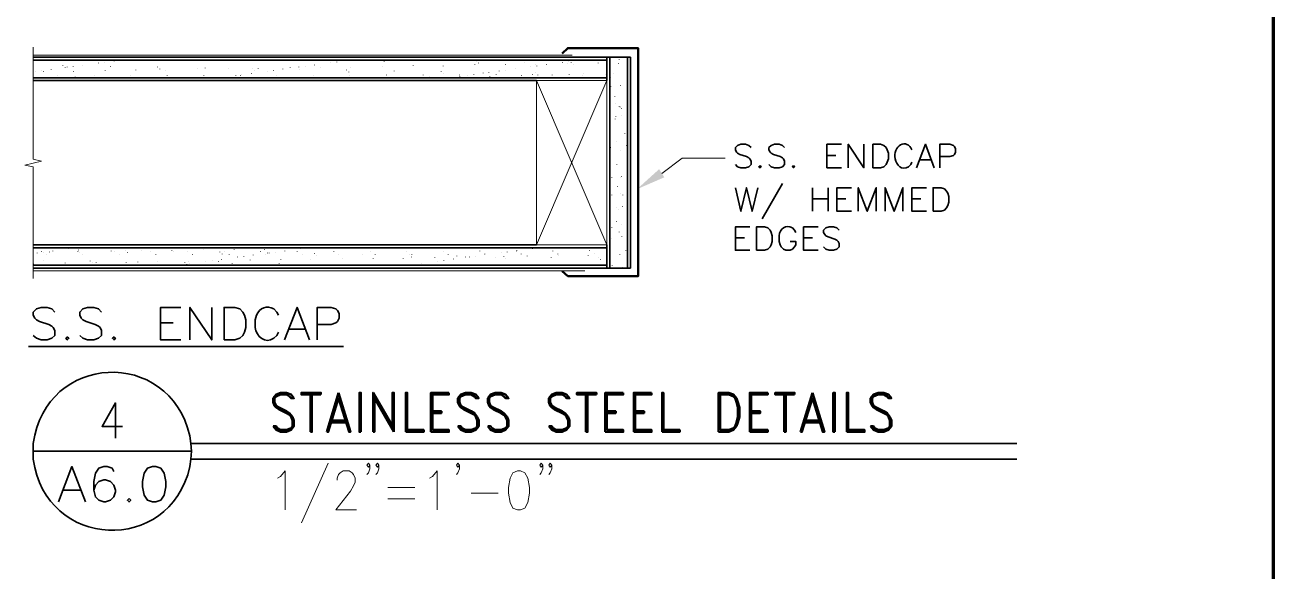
# Model space of a CAD drawing. Header units: inches. Extents: x 5 to 516, y -193 to 129.
# Drawn here: x 211.55 to 231.5, y -55.17 to -46.43 of the extents above; entities that cross this region are included whole.
import ezdxf

# ---------------------------------------------------------------- set-up
doc = ezdxf.new("R2010")
doc.units = ezdxf.units.IN
doc.header["$MEASUREMENT"] = 0
doc.layers.add('PDF3_Geometry', color=7, linetype='Continuous')
doc.layers.add('PDF3_Solid Fills', color=7, linetype='Continuous')

msp = doc.modelspace()

# ---------------------------------------------------------------- linework, layer by layer
at = {"layer": 'PDF3_Geometry', "lineweight": 70}
msp.add_lwpolyline([(231.5004526, -32.9700706), (231.5004526, -77.8671928)], dxfattribs=at)
at = {"layer": 'PDF3_Geometry', "lineweight": 15}
for points in [[(211.6850591, -50.4889466), (211.6850591, -48.7023945), (211.5517343, -48.6723964), (211.8150508, -48.6090671), (211.6850591, -48.579069), (211.6850591, -46.7891839)], [(220.2978357, -46.9158454), (211.6850549, -46.9158454)], [(211.7017207, -47.0058393), (211.7017207, -47.0025062)], [(212.2850166, -47.0058393), (212.2850166, -47.0025062)], [(212.4750069, -47.0758354), (212.4750069, -47.0725022)], [(212.7283272, -47.0424987), (212.7283272, -47.0391656)], [(212.8283167, -47.0291668), (212.8283167, -47.0258337)], [(212.8683125, -47.0058393), (212.8683125, -47.0025062)], [(212.9783112, -47.0091689), (212.9783112, -47.0058358)], [(213.4549448, -47.0025029), (213.4549448, -46.9991698)], [(214.0382408, -47.0025029), (214.0382408, -46.9991698)], [(214.6215367, -47.0025029), (214.6215367, -46.9991698)], [(215.2048327, -46.9991733), (215.2048327, -46.9958402)], [(215.778133, -46.995837), (215.778133, -46.9925038)], [(215.791465, -46.9991733), (215.791465, -46.9958402)], [(216.1814343, -47.072499), (216.1814343, -47.0691659)], [(216.3747609, -46.9991733), (216.3747609, -46.9958402)], [(216.4347546, -47.0391691), (216.4347546, -47.035836)], [(216.5347441, -47.0258372), (216.5347441, -47.0225041)], [(216.6847386, -47.0058393), (216.6847386, -47.0025062)], [(216.9580568, -46.995837), (216.9580568, -46.9925038)], [(217.2913688, -47.0191712), (217.2913688, -47.0158381)], [(217.5413528, -46.995837), (217.5413528, -46.9925038)], [(218.0179864, -47.0058393), (218.0179864, -47.0025062)], [(218.1246487, -46.995837), (218.1246487, -46.9925038)], [(218.7446041, -47.0691694), (218.7446041, -47.0658363)], [(218.7679384, -47.0125053), (218.7679384, -47.0091722)], [(218.8012682, -47.0424987), (218.8012682, -47.0391656)], [(219.2345765, -47.0625034), (219.2345765, -47.0591703)], [(219.5312222, -47.0291668), (219.5312222, -47.0258337)], [(219.7145397, -47.065833), (219.7145397, -47.0624999)], [(219.8878685, -47.0691694), (219.8878685, -47.0658363)], [(220.141182, -47.0358396), (220.141182, -47.0325064)], [(220.2211804, -47.0491715), (220.2211804, -47.0458384)], [(220.2411783, -47.0225008), (220.2411783, -47.0191677)], [(220.2811741, -47.0358396), (220.2811741, -47.0325064)], [(220.314504, -47.065833), (220.314504, -47.0624999)], [(220.391166, -47.0025029), (220.391166, -46.9991698)], [(220.711146, -47.0424987), (220.711146, -47.0391656)], [(221.0411284, -47.0525011), (221.0411284, -47.049168)], [(221.0477876, -46.989171), (221.0477876, -46.9858379)], [(211.718389, -47.1724953), (211.718389, -47.1691622)], [(211.8183853, -47.1624929), (211.8183853, -47.1591598)], [(211.8483787, -47.1758249), (211.8483787, -47.1724918)], [(211.9683729, -47.142495), (211.9683729, -47.1391619)], [(212.0750352, -47.2424913), (212.0750352, -47.2391582)], [(212.1583632, -47.0858309), (212.1583632, -47.0824978)], [(212.191693, -47.1158312), (212.191693, -47.1124981)], [(212.2250229, -47.1058288), (212.2250229, -47.1024957)], [(212.3216828, -47.0958333), (212.3216828, -47.0925001)], [(212.3283488, -47.1758249), (212.3283488, -47.1724918)], [(212.3550127, -47.2658188), (212.3550127, -47.2624857)], [(212.6583312, -47.2424913), (212.6583312, -47.2391582)], [(212.8349827, -47.1591634), (212.8349827, -47.1558302)], [(212.9183107, -47.0991629), (212.9183107, -47.0958297)], [(213.1049646, -47.2724848), (213.1049646, -47.2691517)], [(213.2416271, -47.2424913), (213.2416271, -47.2391582)], [(213.3249551, -47.1524974), (213.3249551, -47.1491643)], [(213.6682626, -47.1058288), (213.6682626, -47.1024957)], [(213.7049288, -47.1391587), (213.7049288, -47.1358256)], [(213.8049251, -47.155827), (213.8049251, -47.1524939)], [(213.824923, -47.239155), (213.824923, -47.2358219)], [(214.311559, -47.1358291), (214.311559, -47.132496)], [(214.408219, -47.239155), (214.408219, -47.2358219)], [(214.4315465, -47.1224971), (214.4315465, -47.119164)], [(214.6681985, -47.2724848), (214.6681985, -47.2691517)], [(214.8015246, -47.1291631), (214.8015246, -47.12583)], [(214.9215188, -47.239155), (214.9215188, -47.2358219)], [(214.9948445, -47.239155), (214.9948445, -47.2358219)], [(215.0181788, -47.225823), (215.0181788, -47.2224899)], [(215.1715028, -47.2058251), (215.1715028, -47.202492)], [(215.1814984, -47.1291631), (215.1814984, -47.12583)], [(215.2148282, -47.1624929), (215.2148282, -47.1591598)], [(215.2814947, -47.1324995), (215.2814947, -47.1291664)], [(215.4248164, -47.1724953), (215.4248164, -47.1691622)], [(215.5248127, -47.1591634), (215.5248127, -47.1558302)], [(215.5781404, -47.2358254), (215.5781404, -47.2324923)], [(215.6748004, -47.1391587), (215.6748004, -47.1358256)], [(215.7881286, -47.1158312), (215.7881286, -47.1124981)], [(215.9314503, -47.1058288), (215.9314503, -47.1024957)], [(215.9414526, -47.1458314), (215.9414526, -47.1424983)], [(216.028117, -47.0924969), (216.028117, -47.0891638)], [(216.1614364, -47.2358254), (216.1614364, -47.2324923)], [(216.278101, -47.1091652), (216.278101, -47.1058321)], [(216.6914046, -47.1524974), (216.6914046, -47.1491643)], [(216.7280708, -47.1858272), (216.7280708, -47.1824941)], [(216.7447323, -47.2358254), (216.7447323, -47.2324923)], [(216.7580642, -47.1091652), (216.7580642, -47.1058321)], [(217.2646981, -47.0924969), (217.2646981, -47.0891638)], [(217.3313646, -47.232489), (217.3313646, -47.2291559)], [(217.4546884, -47.1691589), (217.4546884, -47.1658258)], [(217.7580001, -47.0858309), (217.7580001, -47.0824978)], [(217.9146605, -47.232489), (217.9146605, -47.2291559)], [(218.0113205, -47.2624893), (218.0113205, -47.2591561)], [(218.2046403, -47.1758249), (218.2046403, -47.1724918)], [(218.2379702, -47.0891673), (218.2379702, -47.0858342)], [(218.2379702, -47.2091547), (218.2379702, -47.2058216)], [(218.3746327, -47.2691552), (218.3746327, -47.2658221)], [(218.4979565, -47.232489), (218.4979565, -47.2291559)], [(218.5012861, -47.2558233), (218.5012861, -47.2524902)], [(218.6279462, -47.2358254), (218.6279462, -47.2324923)], [(218.7246062, -47.2224867), (218.7246062, -47.2191535)], [(218.8779302, -47.2024955), (218.8779302, -47.1991624)], [(218.9645878, -47.1924932), (218.9645878, -47.1891601)], [(218.9812561, -47.2591529), (218.9812561, -47.2558198)], [(219.0812524, -47.2291594), (219.0812524, -47.2258263)], [(219.1312438, -47.1691589), (219.1312438, -47.1658258)], [(219.2312401, -47.155827), (219.2312401, -47.1524939)], [(219.3845641, -47.1358291), (219.3845641, -47.132496)], [(219.48789, -47.239155), (219.48789, -47.2358219)], [(219.6378845, -47.1024992), (219.6378845, -47.0991661)], [(219.6645484, -47.2291594), (219.6645484, -47.2258263)], [(219.7178761, -47.1991592), (219.7178761, -47.195826)], [(219.7345444, -47.0891673), (219.7345444, -47.0858342)], [(219.7512059, -47.232489), (219.7512059, -47.2291559)], [(219.9778624, -47.232489), (219.9778624, -47.2291559)], [(220.2511739, -47.2291594), (220.2511739, -47.2258263)], [(220.4578325, -47.2358254), (220.4578325, -47.2324923)], [(220.4778304, -47.2158275), (220.4778304, -47.2124944)], [(220.8344698, -47.225823), (220.8344698, -47.2224899)], [(220.9144682, -47.2791508), (220.9144682, -47.2758177)], [(220.9644596, -47.2158275), (220.9644596, -47.2124944)], [(220.9177978, -47.4191429), (220.9177978, -47.4158098)], [(221.0711219, -47.399145), (221.0711219, -47.3958119)], [(220.9777983, -47.5791329), (220.9777983, -47.5757998)], [(220.9844643, -47.6957907), (220.9844643, -47.6924576)], [(221.0477876, -47.7391229), (221.0477876, -47.7357898)], [(221.0644559, -47.7457889), (221.0644559, -47.7424558)], [(221.0844538, -47.7724528), (221.0844538, -47.7691196)], [(220.9877939, -47.9391087), (220.9877939, -47.9357756)], [(220.9944598, -47.8957833), (220.9944598, -47.8924502)], [(221.0911198, -47.8824514), (221.0911198, -47.8791183)], [(221.1377883, -48.1657652), (221.1377883, -48.1624321)], [(220.9044659, -48.289089), (220.9044659, -48.2857559)], [(220.9111318, -48.3924149), (220.9111318, -48.3890818)], [(220.9177978, -48.3990809), (220.9177978, -48.3957478)], [(221.0011258, -48.3024209), (221.0011258, -48.2990878)], [(221.0677923, -48.4357471), (221.0677923, -48.432414)], [(221.1644522, -48.3590851), (221.1644522, -48.3557519)], [(221.0111281, -48.6623968), (221.0111281, -48.6590637)], [(221.7310798, -48.8057185), (222.0543924, -48.5624008), (222.7410151, -48.5624008), (222.3010433, -48.5624008)], [(220.9311297, -48.8757145), (220.9311297, -48.8723814)], [(221.0677923, -48.8690554), (221.0677923, -48.8657222)], [(221.0844538, -48.8557166), (221.0844538, -48.8523835)], [(221.0244601, -49.0223726), (221.0244601, -49.0190395)], [(220.9344661, -49.1556988), (220.9344661, -49.1523656)], [(221.0744582, -49.1256985), (221.0744582, -49.1223654)], [(221.1077881, -49.1556988), (221.1077881, -49.1523656)], [(221.0077918, -49.3490186), (221.0077918, -49.3456855)], [(221.0344556, -49.3856848), (221.0344556, -49.3823517)], [(221.1044517, -49.3356867), (221.1044517, -49.3323536)], [(220.9311297, -49.672335), (220.9311297, -49.6690019)], [(221.0077918, -49.5756751), (221.0077918, -49.572342)], [(221.0877902, -49.6256665), (221.0877902, -49.6223333)], [(220.9244638, -49.845657), (220.9244638, -49.8423238)], [(221.0477876, -49.7456607), (221.0477876, -49.7423275)], [(221.0944561, -49.8223227), (221.0944561, -49.8189896)], [(221.1811137, -49.8123271), (221.1811137, -49.808994)], [(211.8150489, -50.0623111), (211.8150489, -50.058978)], [(211.8450491, -50.0689771), (211.8450491, -50.0656439)], [(211.9417091, -50.0656407), (211.9417091, -50.0623076)], [(211.9983732, -50.0489792), (211.9983732, -50.045646)], [(212.2516868, -50.0156425), (212.2516868, -50.0123094)], [(212.3483467, -50.0023106), (212.3483467, -49.9989775)], [(212.3983448, -50.0623111), (212.3983448, -50.058978)], [(212.4050108, -50.0356472), (212.4050108, -50.0323141)], [(212.4216791, -50.0689771), (212.4216791, -50.0656439)], [(212.928313, -50.0489792), (212.928313, -50.045646)], [(212.9816408, -50.0589747), (212.9816408, -50.0556416)], [(213.1549627, -50.0423064), (213.1549627, -50.0389733)], [(213.4182786, -50.0423064), (213.4182786, -50.0389733)], [(213.5649367, -50.0589747), (213.5649367, -50.0556416)], [(213.8982487, -50.0456428), (213.8982487, -50.0423097)], [(213.9182466, -50.0589747), (213.9182466, -50.0556416)], [(214.151569, -50.0589747), (214.151569, -50.0556416)], [(214.4048826, -50.0256449), (214.4048826, -50.0223118)], [(214.6681985, -50.0656407), (214.6681985, -50.0623076)], [(214.734865, -50.0589747), (214.734865, -50.0556416)], [(214.8981846, -50.0223085), (214.8981846, -50.0189754)], [(215.3181609, -50.0556383), (215.3181609, -50.0523052)], [(215.3781546, -50.0223085), (215.3781546, -50.0189754)], [(215.5514766, -50.0689771), (215.5514766, -50.0656439)], [(215.7048006, -50.0489792), (215.7048006, -50.045646)], [(215.8847885, -50.005647), (215.8847885, -50.0023139)], [(215.9014568, -50.0556383), (215.9014568, -50.0523052)], [(215.9581209, -50.0156425), (215.9581209, -50.0123094)], [(216.0581105, -50.0023106), (216.0581105, -49.9989775)], [(216.3747609, -49.998981), (216.3747609, -49.9956479)], [(216.4880824, -50.0556383), (216.4880824, -50.0523052)], [(216.8547242, -50.0023106), (216.8547242, -49.9989775)], [(217.0713783, -50.0523088), (217.0713783, -50.0489756)], [(217.6546742, -50.0523088), (217.6546742, -50.0489756)], [(218.2379702, -50.0523088), (218.2379702, -50.0489756)], [(218.8212661, -50.0489792), (218.8212661, -50.045646)], [(219.257904, -50.0656407), (219.257904, -50.0623076)], [(219.4078984, -50.0489792), (219.4078984, -50.045646)], [(219.411228, -50.0456428), (219.411228, -50.0423097)], [(219.6645484, -50.0123129), (219.6645484, -50.0089798)], [(219.7645379, -49.998981), (219.7645379, -49.9956479)], [(219.8012041, -50.0023106), (219.8012041, -49.9989775)], [(219.9911943, -50.0489792), (219.9911943, -50.045646)], [(220.5744903, -50.0456428), (220.5744903, -50.0423097)], [(221.1577862, -50.0456428), (221.1577862, -50.0423097)], [(211.6883887, -50.2589605), (211.6883887, -50.2556274)], [(211.7483892, -50.082309), (211.7483892, -50.0789759)], [(211.8417128, -50.2023032), (211.8417128, -50.1989701)], [(211.8950473, -50.1123025), (211.8950473, -50.1089693)], [(212.1950294, -50.242299), (212.1950294, -50.2389659)], [(212.4783432, -50.1123025), (212.4783432, -50.1089693)], [(212.5916647, -50.2089624), (212.5916647, -50.2056293)], [(212.6283309, -50.2389626), (212.6283309, -50.2356295)], [(212.6883246, -50.235633), (212.6883246, -50.2322999)], [(213.0616392, -50.1123025), (213.0616392, -50.1089693)], [(213.1682947, -50.235633), (213.1682947, -50.2322999)], [(213.1916289, -50.075643), (213.1916289, -50.0723099)], [(213.3549485, -50.2256307), (213.3549485, -50.2222976)], [(213.6449351, -50.1089729), (213.6449351, -50.1056398)], [(213.6749286, -50.2189647), (213.6749286, -50.2156316)], [(214.0382408, -50.2656265), (214.0382408, -50.2622934)], [(214.1049005, -50.2322967), (214.1049005, -50.2289636)], [(214.1382371, -50.2622969), (214.1382371, -50.2589638)], [(214.164901, -50.2122988), (214.164901, -50.2089657)], [(214.1882285, -50.2456286), (214.1882285, -50.2422955)], [(214.228231, -50.1089729), (214.228231, -50.1056398)], [(214.4448852, -50.2122988), (214.4448852, -50.2089657)], [(214.5415451, -50.2023032), (214.5415451, -50.1989701)], [(214.644871, -50.2156351), (214.644871, -50.212302)], [(214.6948691, -50.1822985), (214.6948691, -50.1789654)], [(214.7015283, -50.0989705), (214.7015283, -50.0956374)], [(214.8148566, -50.1089729), (214.8148566, -50.1056398)], [(214.8648547, -50.248965), (214.8648547, -50.2456319)], [(214.9481827, -50.1456391), (214.9481827, -50.142306)], [(215.0481722, -50.1356367), (215.0481722, -50.1323036)], [(215.1515049, -50.1956305), (215.1515049, -50.1922973)], [(215.1981667, -50.1156388), (215.1981667, -50.1123057)], [(215.3981525, -50.1056365), (215.3981525, -50.1023034)], [(215.4281528, -50.082309), (215.4281528, -50.0789759)], [(215.4548166, -50.082309), (215.4548166, -50.0789759)], [(215.6148066, -50.2522946), (215.6148066, -50.2489615)], [(215.6414705, -50.1889645), (215.6414705, -50.1856314)], [(215.9814484, -50.1056365), (215.9814484, -50.1023034)], [(216.1214406, -50.1923009), (216.1214406, -50.1889677)], [(216.1814343, -50.088975), (216.1814343, -50.0856419)], [(216.2147641, -50.1223048), (216.2147641, -50.1189717)], [(216.3780905, -50.2689629), (216.3780905, -50.2656298)], [(216.5647444, -50.1056365), (216.5647444, -50.1023034)], [(216.6280745, -50.1756326), (216.6280745, -50.1722994)], [(216.9413885, -50.1056365), (216.9413885, -50.1023034)], [(217.1180401, -50.1689666), (217.1180401, -50.1656335)], [(217.1480403, -50.1023069), (217.1480403, -50.0989738)], [(217.5980101, -50.1689666), (217.5980101, -50.1656335)], [(217.6913404, -50.1123025), (217.6913404, -50.1089693)], [(217.7280067, -50.1456391), (217.7280067, -50.142306)], [(217.7346726, -50.1023069), (217.7346726, -50.0989738)], [(217.7446682, -50.2656265), (217.7446682, -50.2622934)], [(217.8946626, -50.2456286), (217.8946626, -50.2422955)], [(218.104644, -50.1523051), (218.104644, -50.1489719)], [(218.1513126, -50.2122988), (218.1513126, -50.2089657)], [(218.2479725, -50.1989668), (218.2479725, -50.1956337)], [(218.3179686, -50.1023069), (218.3179686, -50.0989738)], [(218.4012966, -50.1789689), (218.4012966, -50.1756358)], [(218.4546243, -50.1289708), (218.4546243, -50.1256377)], [(218.5946164, -50.1456391), (218.5946164, -50.142306)], [(218.6546101, -50.1456391), (218.6546101, -50.142306)], [(218.7546064, -50.1323072), (218.7546064, -50.128974)], [(218.9012645, -50.0989705), (218.9012645, -50.0956374)], [(218.9045941, -50.1123025), (218.9045941, -50.1089693)], [(219.0745864, -50.1489687), (219.0745864, -50.1456356)], [(219.161244, -50.0789726), (219.161244, -50.0756395)], [(219.2045762, -50.1356367), (219.2045762, -50.1323036)], [(219.2379061, -50.165637), (219.2379061, -50.1623039)], [(219.4845604, -50.0989705), (219.4845604, -50.0956374)], [(219.5812204, -50.1289708), (219.5812204, -50.1256377)], [(219.9645237, -50.1523051), (219.9645237, -50.1489719)], [(220.071186, -50.0989705), (220.071186, -50.0956374)], [(220.0745223, -50.1223048), (220.0745223, -50.1189717)], [(220.551156, -50.1256344), (220.551156, -50.1223013)], [(220.6544819, -50.0956409), (220.6544819, -50.0923078)], [(220.7144756, -50.158971), (220.7144756, -50.1556379)], [(220.7511418, -50.1889645), (220.7511418, -50.1856314)], [(221.0577899, -50.1089729), (221.0577899, -50.1056398)], [(220.4978283, -50.3656228), (211.68506, -50.3656228)], [(220.9377957, -50.2789585), (220.9377957, -50.2756253)], [(221.0977857, -50.3089587), (221.0977857, -50.3056256)], [(216.3980884, -53.4454221), (215.9714491, -54.3986943)], [(217.0647123, -53.4754223), (217.0413805, -53.5054204), (217.0180486, -53.4754223), (217.0413805, -53.4454243), (217.0647123, -53.4754223), (217.0647123, -53.5354185), (217.0413805, -53.5954147), (217.0180486, -53.6254127)], [(217.2080408, -53.4754223), (217.184709, -53.5054204), (217.1613771, -53.4754223), (217.184709, -53.4454243), (217.2080408, -53.4754223), (217.2080408, -53.5354185), (217.184709, -53.5954147), (217.1613771, -53.6254127)], [(218.4946201, -53.4754223), (218.4712883, -53.5054204), (218.4479564, -53.4754223), (218.4712883, -53.4454243), (218.4946201, -53.4754223), (218.4946201, -53.5354185), (218.4712883, -53.5954147), (218.4479564, -53.6254127)], [(219.827868, -53.4754223), (219.8045361, -53.5054204), (219.7812043, -53.4754223), (219.8045361, -53.4454243), (219.827868, -53.4754223), (219.827868, -53.5354185), (219.8045361, -53.5954147), (219.7812043, -53.6254127)], [(219.9711964, -53.4754223), (219.9478646, -53.5054204), (219.9245328, -53.4754223), (219.9478646, -53.4454243), (219.9711964, -53.4754223), (219.9711964, -53.5354185), (219.9478646, -53.5954147), (219.9245328, -53.6254127)], [(215.5881428, -53.6854105), (215.6381396, -53.6554124), (215.7081351, -53.5654182), (215.7081351, -54.1920447)], [(216.5414169, -53.7154108), (216.5414169, -53.6854127), (216.5647487, -53.6254165), (216.5880806, -53.5954185), (216.6380774, -53.5654204), (216.7314047, -53.5654204), (216.7814015, -53.5954185), (216.8047333, -53.6254165), (216.8280652, -53.6854127), (216.8280652, -53.7454088), (216.8047333, -53.805405), (216.7547365, -53.8920661), (216.518085, -54.1920469), (216.851397, -54.1920469)], [(218.0179864, -53.6854105), (218.0646501, -53.6554124), (218.1379787, -53.5654182), (218.1379787, -54.1920447)], [(217.3513625, -53.8320686), (217.7813349, -53.8320686)], [(217.3513625, -54.0120565), (217.7813349, -54.0120565)], [(218.6846104, -53.9220626), (219.1145828, -53.9220626)]]:
    msp.add_lwpolyline(points, dxfattribs=at)
at = {"layer": 'PDF3_Geometry', "lineweight": 50}
for points in [[(220.1378522, -46.8858451), (220.2278464, -46.8025171), (221.3511076, -46.8025171), (221.3511076, -50.4522829), (220.2278464, -50.4522829)], [(220.2278464, -50.4522872), (220.1378522, -50.3689592)], [(216.1147746, -52.3454967), (216.1147746, -52.9421251)], [(216.1381089, -52.3454967), (216.1381089, -52.9421251), (216.114777, -52.9421251)], [(216.5647444, -52.3154962), (216.7547322, -52.9421227), (216.7314004, -52.9421227), (216.5647444, -52.4054904), (216.3980884, -52.9421227), (216.3747566, -52.9421227)], [(216.5647444, -52.3154964), (216.3747566, -52.9421229)], [(217.4480224, -52.9421229), (217.4480224, -52.3154964), (217.4246906, -52.3154964), (217.4246906, -52.8521287), (217.1147105, -52.3154964), (217.1147105, -52.9421229)], [(217.4480249, -52.9421227), (217.1380448, -52.4054904), (217.1380448, -52.9421227), (217.1147129, -52.9421227)], [(218.327969, -52.3154964), (218.0413207, -52.3154964), (218.0413207, -52.9421229)], [(218.3279647, -52.3154986), (218.3279647, -52.3454967), (218.0646482, -52.3454967), (218.0646482, -52.912127)], [(220.54449, -52.3454967), (220.54449, -52.9421251), (220.5178251, -52.9421251)], [(220.5178262, -52.3454967), (220.5178262, -52.9421251)], [(221.1144521, -52.3154964), (220.8278038, -52.3154964), (220.8278038, -52.9421229)], [(221.1144546, -52.3154986), (221.1144546, -52.3454967), (220.8511381, -52.3454967), (220.8511381, -52.912127)], [(221.5677583, -52.3154964), (221.28111, -52.3154964), (221.28111, -52.9421229)], [(221.5677607, -52.3154986), (221.5677607, -52.3454967), (221.3044443, -52.3454967), (221.3044443, -52.912127)], [(223.4243084, -52.3154964), (223.1376601, -52.3154964), (223.1376601, -52.9421229)], [(223.424304, -52.3154986), (223.424304, -52.3454967), (223.1609876, -52.3454967), (223.1609876, -52.912127)], [(223.6876194, -52.3454967), (223.6876194, -52.9421251)], [(223.7109537, -52.3454967), (223.7109537, -52.9421251), (223.6876219, -52.9421251)], [(224.137596, -52.3154962), (224.3309169, -52.9421227), (224.304252, -52.9421227), (224.137596, -52.4054904), (223.97094, -52.9421227), (223.9476082, -52.9421227)], [(224.137596, -52.3154964), (223.9476082, -52.9421229)], [(218.0646482, -52.6121422), (218.2079724, -52.6121422), (218.2079724, -52.6421403), (218.0646482, -52.6421403)], [(220.8511381, -52.6121422), (220.9944623, -52.6121422), (220.9944623, -52.6421403), (220.8511381, -52.6421403)], [(221.3044443, -52.6121422), (221.4477684, -52.6121422), (221.4477684, -52.6421403), (221.3044443, -52.6421403)], [(223.1609876, -52.6121422), (223.3043117, -52.6121422), (223.3043117, -52.6421403), (223.1609876, -52.6421403)], [(216.4214227, -52.7921301), (216.708071, -52.7921301)], [(216.4480865, -52.7621366), (216.684738, -52.7621366)], [(223.9976039, -52.7921301), (224.280919, -52.7921301)], [(224.0209314, -52.7621366), (224.2575829, -52.7621366)], [(218.0646482, -52.9121243), (218.3279647, -52.9121243), (218.3279647, -52.9421224), (218.0413164, -52.9421224)], [(220.8511381, -52.9121243), (221.1144546, -52.9121243), (221.1144546, -52.9421224), (220.8278063, -52.9421224)], [(221.3044443, -52.9121243), (221.5677607, -52.9121243), (221.5677607, -52.9421224), (221.2811125, -52.9421224)], [(223.1609876, -52.9121243), (223.424304, -52.9121243), (223.424304, -52.9421224), (223.1376558, -52.9421224)]]:
    msp.add_lwpolyline(points, dxfattribs=at)
at = {"layer": 'PDF3_Geometry', "lineweight": 35}
for points in [[(211.6850591, -50.3222906), (221.2277806, -50.3222906), (221.2277806, -46.9491735)], [(220.8511381, -46.995837), (211.6850591, -46.995837)], [(221.2277823, -46.9491752), (211.6850608, -46.9491752)], [(220.8511381, -47.322483), (220.8511381, -46.9491736)], [(220.8977999, -46.9491752), (220.8977999, -50.3222923)], [(221.1811137, -50.3222906), (221.1811137, -46.9491735)], [(220.8511381, -47.2758212), (211.6850591, -47.2758212)], [(219.7278784, -47.322483), (211.6850608, -47.322483)], [(223.157658, -48.3924149), (223.1209937, -48.3590837), (223.0676638, -48.339085), (222.9943351, -48.339085), (222.9410052, -48.3590837), (222.907674, -48.3924149), (222.907674, -48.4290792), (222.9243396, -48.4657435), (222.9410052, -48.4824091), (222.9776695, -48.5024079), (223.0843294, -48.5357391), (223.1209937, -48.5557378), (223.1376593, -48.5724034), (223.157658, -48.6090677), (223.157658, -48.6623976), (223.1209937, -48.6990619), (223.0676638, -48.7157275), (222.9943351, -48.7157275), (222.9410052, -48.6990619), (222.907674, -48.6623976)], [(223.6909558, -48.3924149), (223.6576246, -48.3590837), (223.6042947, -48.339085), (223.530966, -48.339085), (223.4776361, -48.3590837), (223.4409718, -48.3924149), (223.4409718, -48.4290792), (223.4609705, -48.4657435), (223.4776361, -48.4824091), (223.5143004, -48.5024079), (223.6209603, -48.5357391), (223.6576246, -48.5557378), (223.6742902, -48.5724034), (223.6909558, -48.6090677), (223.6909558, -48.6623976), (223.6576246, -48.6990619), (223.6042947, -48.7157275), (223.530966, -48.7157275), (223.4776361, -48.6990619), (223.4409718, -48.6623976)], [(224.60423, -48.7157313), (224.3709116, -48.7157313), (224.3709116, -48.3390888), (224.60423, -48.3390888)], [(224.7108896, -48.7157313), (224.7108896, -48.3390888), (224.9608736, -48.7157313), (224.9608736, -48.3390888)], [(225.8008194, -48.7157313), (225.9441436, -48.3390888), (226.0841346, -48.7157313)], [(226.1741272, -48.7157313), (226.1741272, -48.3390888), (226.3341169, -48.3390888), (226.39078, -48.3590875), (226.4074456, -48.3757531), (226.4241112, -48.4124174), (226.4241112, -48.4657473), (226.4074456, -48.5024117), (226.39078, -48.5190773), (226.3341169, -48.5357428), (226.1741272, -48.5357428)], [(224.3709116, -48.5190751), (224.5142358, -48.5190751)], [(225.6741639, -48.6990638), (225.7108282, -48.6623995), (225.7274938, -48.6257352)], [(225.8541472, -48.5890711), (226.0308025, -48.5890711)], [(222.907674, -49.0357113), (222.9943351, -49.4123539), (223.0843294, -49.0357113), (223.1743236, -49.4123539), (223.2643178, -49.0357113)], [(223.6576259, -48.9657153), (223.3343133, -49.5356787)], [(224.137596, -49.0357113), (224.137596, -49.4123539)], [(224.38758, -49.0357113), (224.38758, -49.4123539)], [(224.76422, -49.4123487), (224.5309017, -49.4123487), (224.5309017, -49.0357062), (224.76422, -49.0357062)], [(224.8708796, -49.4123487), (224.8708796, -49.0357062), (225.0142037, -49.4123487), (225.1575279, -49.0357062), (225.1575279, -49.4123487)], [(225.3008515, -49.4123487), (225.3008515, -49.0357062), (225.4441756, -49.4123487), (225.5841667, -49.0357062), (225.5841667, -49.4123487)], [(225.9608122, -49.4123487), (225.7274938, -49.4123487), (225.7274938, -49.0357062), (225.9608122, -49.0357062)], [(224.137596, -49.2156993), (224.38758, -49.2156993)], [(224.5309017, -49.2156993), (224.6742258, -49.2156993)], [(225.7274938, -49.2156993), (225.8708179, -49.2156993)], [(223.1376593, -50.0356472), (222.907674, -50.0356472), (222.907674, -49.6623378), (223.1376593, -49.6623378)], [(224.2275891, -50.0356472), (223.9976039, -50.0356472), (223.9976039, -49.6623378), (224.2275891, -49.6623378)], [(224.5675679, -49.7156672), (224.5309036, -49.6790029), (224.4775736, -49.6623373), (224.4075781, -49.6623373), (224.3542482, -49.6790029), (224.3175839, -49.7156672), (224.3175839, -49.7523315), (224.3342495, -49.7856627), (224.3542482, -49.8056614), (224.3875794, -49.822327), (224.4975724, -49.8589913), (224.5309036, -49.8756569), (224.5509023, -49.8956557), (224.5675679, -49.9289869), (224.5675679, -49.9823168), (224.5309036, -50.0189811), (224.4775736, -50.0356467), (224.4075781, -50.0356467), (224.3542482, -50.0189811), (224.3175839, -49.9823168)], [(222.907674, -49.838991), (223.0509982, -49.838991)], [(223.6042941, -49.8056565), (223.6042941, -49.8956508), (223.6209597, -49.9489807), (223.6376253, -49.9823119), (223.6742896, -50.0189762), (223.710954, -50.0356418), (223.7809495, -50.0356418), (223.8176138, -50.0189762), (223.8542781, -49.9823119), (223.8709437, -49.9489807), (223.8709437, -49.8956508), (223.7809495, -49.8956508)], [(223.8709437, -49.7523266), (223.8542781, -49.7156623), (223.8176138, -49.678998)], [(223.9976039, -49.838991), (224.1375949, -49.838991)], [(220.8511381, -49.9956446), (211.6850591, -49.9956446)], [(219.7278784, -49.9489829), (211.6850608, -49.9489829)], [(220.8511381, -49.9489829), (220.8511381, -50.3222923)], [(220.8511381, -50.2756289), (211.6850591, -50.2756289)], [(212.031703, -51.0255808), (211.9817062, -50.975584), (211.9083776, -50.9522521), (211.808384, -50.9522521), (211.7350554, -50.975584), (211.6850586, -51.0255808), (211.6850586, -51.0755776), (211.7083904, -51.1255744), (211.7350554, -51.1489062), (211.7817191, -51.1755712), (211.9317094, -51.2222348), (211.9817062, -51.2488998), (212.0050381, -51.2722316), (212.031703, -51.3222284), (212.031703, -51.3988902), (211.9817062, -51.4455538), (211.9083776, -51.4722188), (211.808384, -51.4722188), (211.7350554, -51.4455538), (211.6850586, -51.3988902)], [(212.774989, -51.0255808), (212.7249922, -50.975584), (212.6516636, -50.9522521), (212.55167, -50.9522521), (212.4783413, -50.975584), (212.4283445, -51.0255808), (212.4283445, -51.0755776), (212.4516764, -51.1255744), (212.4783413, -51.1489062), (212.5283381, -51.1755712), (212.6749954, -51.2222348), (212.7249922, -51.2488998), (212.7516571, -51.2722316), (212.774989, -51.3222284), (212.774989, -51.3988902), (212.7249922, -51.4455538), (212.6516636, -51.4722188), (212.55167, -51.4722188), (212.4783413, -51.4455538), (212.4283445, -51.3988902)], [(214.0415734, -51.4722142), (213.7182608, -51.4722142), (213.7182608, -50.9522475), (214.0415734, -50.9522475)], [(214.1882285, -51.4722142), (214.1882285, -50.9522475), (214.538206, -51.4722142), (214.538206, -50.9522475)], [(215.6048043, -51.0755789), (215.5781393, -51.0255821), (215.5281425, -50.9755853)], [(215.7014642, -51.4722142), (215.9014514, -50.9522475), (216.0981055, -51.4722142)], [(216.2247664, -51.4722142), (216.2247664, -50.9522475), (216.4480855, -50.9522475), (216.5214141, -50.9755794), (216.5447459, -50.9989112), (216.5714109, -51.048908), (216.5714109, -51.1255698), (216.5447459, -51.1755665), (216.5214141, -51.1988984), (216.4480855, -51.2222302), (216.2247664, -51.2222302)], [(213.7182608, -51.1989027), (213.9182479, -51.1989027)], [(215.2548267, -51.0755789), (215.2314949, -51.1489076), (215.2314949, -51.272233)], [(215.5281425, -51.4455552), (215.5781393, -51.3988915), (215.6048043, -51.3488947)], [(215.778133, -51.298899), (216.0247839, -51.298899)], [(211.6083971, -51.5755469), (216.6447411, -51.5755469)], [(212.9983091, -53.0421201), (212.9983091, -52.4788228), (212.7849894, -52.8554654), (213.108302, -52.8554654)], [(214.1882309, -53.4987531), (214.2048965, -53.3787608), (214.2115627, -53.2521022), (214.2048965, -53.1287768), (214.1882309, -53.0054514)], [(211.685058, -53.1287768), (211.6817249, -53.2521022), (211.685058, -53.3787608)], [(214.2115627, -53.2521022), (211.6817249, -53.2521022)], [(214.2048968, -53.1287785), (227.4040508, -53.1287785)], [(214.2048968, -53.3787624), (227.4040508, -53.3787624)], [(212.0883672, -54.0620547), (212.3016868, -53.4987574), (212.5183396, -54.0620547)], [(212.9716452, -53.5787482), (212.9449803, -53.5254183), (212.8649854, -53.4987534), (212.8116555, -53.4987534), (212.7316606, -53.5254183), (212.6783307, -53.6054132), (212.6516657, -53.738738), (212.6516657, -53.8753959), (212.6783307, -53.9820557), (212.7316606, -54.0353856), (212.8116555, -54.0620506), (212.8383204, -54.0620506), (212.9183153, -54.0353856), (212.9716452, -53.9820557), (212.9983102, -53.9020608), (212.9983102, -53.8753959), (212.9716452, -53.795401), (212.9183153, -53.738738), (212.8383204, -53.712073), (212.8116555, -53.712073), (212.7316606, -53.738738), (212.6783307, -53.795401), (212.6516657, -53.8753959)], [(212.1683588, -53.875394), (212.4383415, -53.875394)]]:
    msp.add_lwpolyline(points, dxfattribs=at)
at = {"layer": 'PDF3_Geometry', "lineweight": 9}
for points in [[(220.8511381, -47.322483), (219.7278769, -49.9489812)], [(219.7278784, -47.322483), (220.8511397, -49.9489812)]]:
    msp.add_lwpolyline(points, dxfattribs=at)
msp.add_lwpolyline([(219.7278784, -47.3224846), (219.7278784, -49.9489829), (220.8511397, -49.9489829), (220.8511397, -47.3224846)], close=True, dxfattribs=at)
at = {"layer": 'PDF3_Geometry', "lineweight": 35}
for points in [[(225.1041953, -48.7157313), (225.1041953, -48.3390888), (225.2275207, -48.3390888), (225.2808506, -48.3590875), (225.3175149, -48.3924187), (225.3341805, -48.429083), (225.3541792, -48.4824129), (225.3541792, -48.5724072), (225.3341805, -48.6257371), (225.3175149, -48.6624014), (225.2808506, -48.6990657), (225.2275207, -48.7157313)], [(223.3009797, -48.6790651), (223.280981, -48.6990638), (223.3009797, -48.7157294), (223.3176453, -48.6990638)], [(223.8342775, -48.6790651), (223.8176119, -48.6990638), (223.8342775, -48.7157294), (223.8542762, -48.6990638)], [(226.0674717, -49.4123487), (226.0674717, -49.0357062), (226.1941303, -49.0357062), (226.2474602, -49.0557049), (226.2807914, -49.0890361), (226.3007901, -49.1257004), (226.3174557, -49.1790303), (226.3174557, -49.2690246), (226.3007901, -49.3223545), (226.2807914, -49.3590188), (226.2474602, -49.3956831), (226.1941303, -49.4123487)], [(223.2443156, -50.0356472), (223.2443156, -49.6623378), (223.3709741, -49.6623378), (223.424304, -49.6790034), (223.4609684, -49.7156677), (223.477634, -49.7523321), (223.4942996, -49.805662), (223.4942996, -49.8956562), (223.477634, -49.9489861), (223.4609684, -49.9823173), (223.424304, -50.0189816), (223.3709741, -50.0356472)], [(214.734865, -51.4722142), (214.734865, -50.9522475), (214.9081872, -50.9522475), (214.9848489, -50.9755794), (215.0315126, -51.0255762), (215.0581776, -51.075573), (215.0815094, -51.1489016), (215.0815094, -51.272227), (215.0581776, -51.3488888), (215.0315126, -51.3988856), (214.9848489, -51.4455492), (214.9081872, -51.4722142)], [(212.2283593, -51.4222228), (212.2050274, -51.4455547), (212.2283593, -51.4722196), (212.2550242, -51.4455547)], [(212.9749748, -51.4222228), (212.9483098, -51.4455547), (212.9749748, -51.4722196), (212.9983066, -51.4455547)], [(213.588271, -53.4987566), (213.5082761, -53.5254216), (213.4549462, -53.6054165), (213.4282812, -53.7387412), (213.4282812, -53.8220692), (213.4549462, -53.955394), (213.5082761, -54.0353889), (213.588271, -54.0620538), (213.6416009, -54.0620538), (213.7215958, -54.0353889), (213.7749257, -53.955394), (213.8049238, -53.8220692), (213.8049238, -53.7387412), (213.7749257, -53.6054165), (213.7215958, -53.5254216), (213.6416009, -53.4987566)], [(213.2149564, -54.0087201), (213.1882915, -54.0353851), (213.2149564, -54.06205), (213.2416214, -54.0353851)]]:
    msp.add_lwpolyline(points, close=True, dxfattribs=at)
at = {"layer": 'PDF3_Geometry', "lineweight": 50}
for points in [[(215.5181467, -52.8521284), (215.5648104, -52.9121246), (215.638139, -52.9421227), (215.7314664, -52.9421227), (215.804795, -52.9121246), (215.8514587, -52.8521284), (215.8514587, -52.7621342), (215.8281268, -52.7021381), (215.7814632, -52.6421419), (215.7314664, -52.6121438), (215.6148072, -52.5521477), (215.5648104, -52.5254827), (215.5414785, -52.4654866), (215.5414785, -52.4054904), (215.5648104, -52.3754923), (215.638139, -52.3454943), (215.7314664, -52.3454943), (215.7814632, -52.3754923), (215.804795, -52.4054904), (215.8514587, -52.4054904), (215.804795, -52.3454943), (215.7314664, -52.3154962), (215.638139, -52.3154962), (215.5648104, -52.3454943), (215.5181467, -52.4054904), (215.5181467, -52.4654866), (215.5414785, -52.5254827), (215.5648104, -52.5521477), (215.6148072, -52.5821457), (215.7314664, -52.6421419), (215.7814632, -52.67214), (215.804795, -52.7021381), (215.8281268, -52.7621342), (215.8281268, -52.8521284), (215.804795, -52.8821265), (215.7314664, -52.9121246), (215.638139, -52.9121246), (215.5881422, -52.8821265), (215.5648104, -52.8521284)], [(216.281433, -52.3454945), (215.9714529, -52.3454945), (215.9714529, -52.3154964), (216.281433, -52.3154964)], [(216.9213882, -52.9421229), (216.9213882, -52.3154964), (216.8980563, -52.3154964), (216.8980563, -52.9421229)], [(217.6380127, -52.9421246), (217.6380127, -52.3154981), (217.6613445, -52.3154981), (217.6613445, -52.9121265), (217.924661, -52.9121265), (217.924661, -52.9421246)], [(218.4712926, -52.8521284), (218.5179563, -52.9121246), (218.5912849, -52.9421227), (218.6846123, -52.9421227), (218.7579409, -52.9121246), (218.8046046, -52.8521284), (218.8046046, -52.7621342), (218.7812727, -52.7021381), (218.7346091, -52.6421419), (218.6846123, -52.6121438), (218.56462, -52.5521477), (218.5179563, -52.5254827), (218.4946244, -52.4654866), (218.4946244, -52.4054904), (218.5179563, -52.3754923), (218.5912849, -52.3454943), (218.6846123, -52.3454943), (218.7346091, -52.3754923), (218.7579409, -52.4054904), (218.8046046, -52.4054904), (218.7579409, -52.3454943), (218.6846123, -52.3154962), (218.5912849, -52.3154962), (218.5179563, -52.3454943), (218.4712926, -52.4054904), (218.4712926, -52.4654866), (218.4946244, -52.5254827), (218.5179563, -52.5521477), (218.56462, -52.5821457), (218.6846123, -52.6421419), (218.7346091, -52.67214), (218.7579409, -52.7021381), (218.7812727, -52.7621342), (218.7812727, -52.8521284), (218.7579409, -52.8821265), (218.6846123, -52.9121246), (218.5912849, -52.9121246), (218.5412881, -52.8821265), (218.5179563, -52.8521284)], [(218.9479263, -52.8521284), (218.9945899, -52.9121246), (219.0679186, -52.9421227), (219.1612459, -52.9421227), (219.2345746, -52.9121246), (219.2812382, -52.8521284), (219.2812382, -52.7621342), (219.2579064, -52.7021381), (219.2079096, -52.6421419), (219.1612459, -52.6121438), (219.0412536, -52.5521477), (218.9945899, -52.5254827), (218.9712581, -52.4654866), (218.9712581, -52.4054904), (218.9945899, -52.3754923), (219.0679186, -52.3454943), (219.1612459, -52.3454943), (219.2079096, -52.3754923), (219.2345746, -52.4054904), (219.2812382, -52.4054904), (219.2345746, -52.3454943), (219.1612459, -52.3154962), (219.0679186, -52.3154962), (218.9945899, -52.3454943), (218.9479263, -52.4054904), (218.9479263, -52.4654866), (218.9712581, -52.5254827), (218.9945899, -52.5521477), (219.0412536, -52.5821457), (219.1612459, -52.6421419), (219.2079096, -52.67214), (219.2345746, -52.7021381), (219.2579064, -52.7621342), (219.2579064, -52.8521284), (219.2345746, -52.8821265), (219.1612459, -52.9121246), (219.0679186, -52.9121246), (219.0179218, -52.8821265), (218.9945899, -52.8521284)], [(219.9245279, -52.8521284), (219.9711916, -52.9121246), (220.0411871, -52.9421227), (220.1378475, -52.9421227), (220.2078431, -52.9121246), (220.2578398, -52.8521284), (220.2578398, -52.7621342), (220.234508, -52.7021381), (220.1845112, -52.6421419), (220.1378475, -52.6121438), (220.0178552, -52.5521477), (219.9711916, -52.5254827), (219.9478597, -52.4654866), (219.9478597, -52.4054904), (219.9711916, -52.3754923), (220.0411871, -52.3454943), (220.1378475, -52.3454943), (220.1845112, -52.3754923), (220.2078431, -52.4054904), (220.2578398, -52.4054904), (220.2078431, -52.3454943), (220.1378475, -52.3154962), (220.0411871, -52.3154962), (219.9711916, -52.3454943), (219.9245279, -52.4054904), (219.9245279, -52.4654866), (219.9478597, -52.5254827), (219.9711916, -52.5521477), (220.0178552, -52.5821457), (220.1378475, -52.6421419), (220.1845112, -52.67214), (220.2078431, -52.7021381), (220.234508, -52.7621342), (220.234508, -52.8521284), (220.2078431, -52.8821265), (220.1378475, -52.9121246), (220.0411871, -52.9121246), (219.9945234, -52.8821265), (219.9711916, -52.8521284)], [(220.6844846, -52.3454945), (220.3745045, -52.3454945), (220.3745045, -52.3154964), (220.6844846, -52.3154964)], [(221.7344162, -52.9421246), (221.7344162, -52.3154981), (221.757748, -52.3154981), (221.757748, -52.9121265), (222.0177314, -52.9121265), (222.0177314, -52.9421246)], [(222.6376921, -52.9421229), (222.8043481, -52.9421229), (222.8776768, -52.9121249), (222.9243404, -52.8521287), (222.9476723, -52.7921326), (222.9710041, -52.7021383), (222.9710041, -52.5521479), (222.9476723, -52.4654868), (222.9243404, -52.4054907), (222.8776768, -52.3454945), (222.8043481, -52.3154964), (222.6376921, -52.3154964)], [(222.6610196, -52.912127), (222.8043438, -52.912127), (222.8776724, -52.882129), (222.9010043, -52.8521309), (222.9243361, -52.7921347), (222.9476679, -52.7021405), (222.9476679, -52.5521501), (222.9243361, -52.465489), (222.9010043, -52.4054928), (222.8776724, -52.3754948), (222.8043438, -52.3454967), (222.6610196, -52.3454967)], [(223.8542778, -52.3454945), (223.5442977, -52.3454945), (223.5442977, -52.3154964), (223.8542778, -52.3154964)], [(224.4975729, -52.9421229), (224.4975729, -52.3154964), (224.4709079, -52.3154964), (224.4709079, -52.9421229)], [(224.6875553, -52.9421246), (224.6875553, -52.3154981), (224.7108871, -52.3154981), (224.7108871, -52.9121265), (224.9708705, -52.9121265), (224.9708705, -52.9421246)], [(225.0675358, -52.8521284), (225.1141995, -52.9121246), (225.1875281, -52.9421227), (225.2808555, -52.9421227), (225.3541841, -52.9121246), (225.4008478, -52.8521284), (225.4008478, -52.7621342), (225.3775159, -52.7021381), (225.3308523, -52.6421419), (225.2808555, -52.6121438), (225.1641963, -52.5521477), (225.1141995, -52.5254827), (225.0908677, -52.4654866), (225.0908677, -52.4054904), (225.1141995, -52.3754923), (225.1875281, -52.3454943), (225.2808555, -52.3454943), (225.3308523, -52.3754923), (225.3541841, -52.4054904), (225.4008478, -52.4054904), (225.3541841, -52.3454943), (225.2808555, -52.3154962), (225.1875281, -52.3154962), (225.1141995, -52.3454943), (225.0675358, -52.4054904), (225.0675358, -52.4654866), (225.0908677, -52.5254827), (225.1141995, -52.5521477), (225.1641963, -52.5821457), (225.2808555, -52.6421419), (225.3308523, -52.67214), (225.3541841, -52.7021381), (225.3775159, -52.7621342), (225.3775159, -52.8521284), (225.3541841, -52.8821265), (225.2808555, -52.9121246), (225.1875281, -52.9121246), (225.1375313, -52.8821265), (225.1141995, -52.8521284)]]:
    msp.add_lwpolyline(points, close=True, dxfattribs=at)
at = {"layer": 'PDF3_Geometry', "lineweight": 15}
msp.add_lwpolyline([(219.4245599, -53.5654163), (219.3512313, -53.5954144), (219.3045676, -53.6854086), (219.2812358, -53.8320659), (219.2812358, -53.9220601), (219.3045676, -54.0720505), (219.3512313, -54.1620447), (219.4245599, -54.1920428), (219.4712236, -54.1920428), (219.5412191, -54.1620447), (219.5912159, -54.0720505), (219.6145478, -53.9220601), (219.6145478, -53.8320659), (219.5912159, -53.6854086), (219.5412191, -53.5954144), (219.4712236, -53.5654163)], close=True, dxfattribs=at)
at = {"layer": 'PDF3_Geometry', "lineweight": 35}
msp.add_ellipse((225.6021375, -48.5268422), major_axis=(-0.0004644, 0.1932832), ratio=0.75259935, start_param=5.2409786435, end_param=8.0901852219, dxfattribs=at)
for points in [[(225.4608442, -48.5724053), (225.4795652, -48.6760653), (225.564782, -48.7657262), (225.6741639, -48.6990638)], [(223.8176138, -49.678998), (223.7076764, -49.617613), (223.6231818, -49.6941081), (223.6042941, -49.8056565)], [(215.5281425, -50.9755853), (215.4202606, -50.9062009), (215.2977129, -50.9620306), (215.2548267, -51.0755789)], [(215.2314949, -51.272233), (215.2491049, -51.4142239), (215.3920957, -51.5442155), (215.5281425, -51.4455552)], [(214.1882309, -53.0054514), (213.8527524, -51.5838203), (211.8798234, -51.6800364), (211.685058, -53.1287768)], [(211.685058, -53.3787608), (211.8774902, -54.8257236), (213.8595297, -54.920773), (214.1882309, -53.4987531)]]:
    msp.add_open_spline(points, degree=3, dxfattribs=at)
at = {"layer": 'PDF3_Solid Fills', "lineweight": 15, "transparency": 33554559}
msp.add_solid([(221.3344378, -49.0590388), (221.6877484, -48.7390593), (221.7710764, -48.869051)], dxfattribs=at)

doc.saveas('drawing.dxf')
